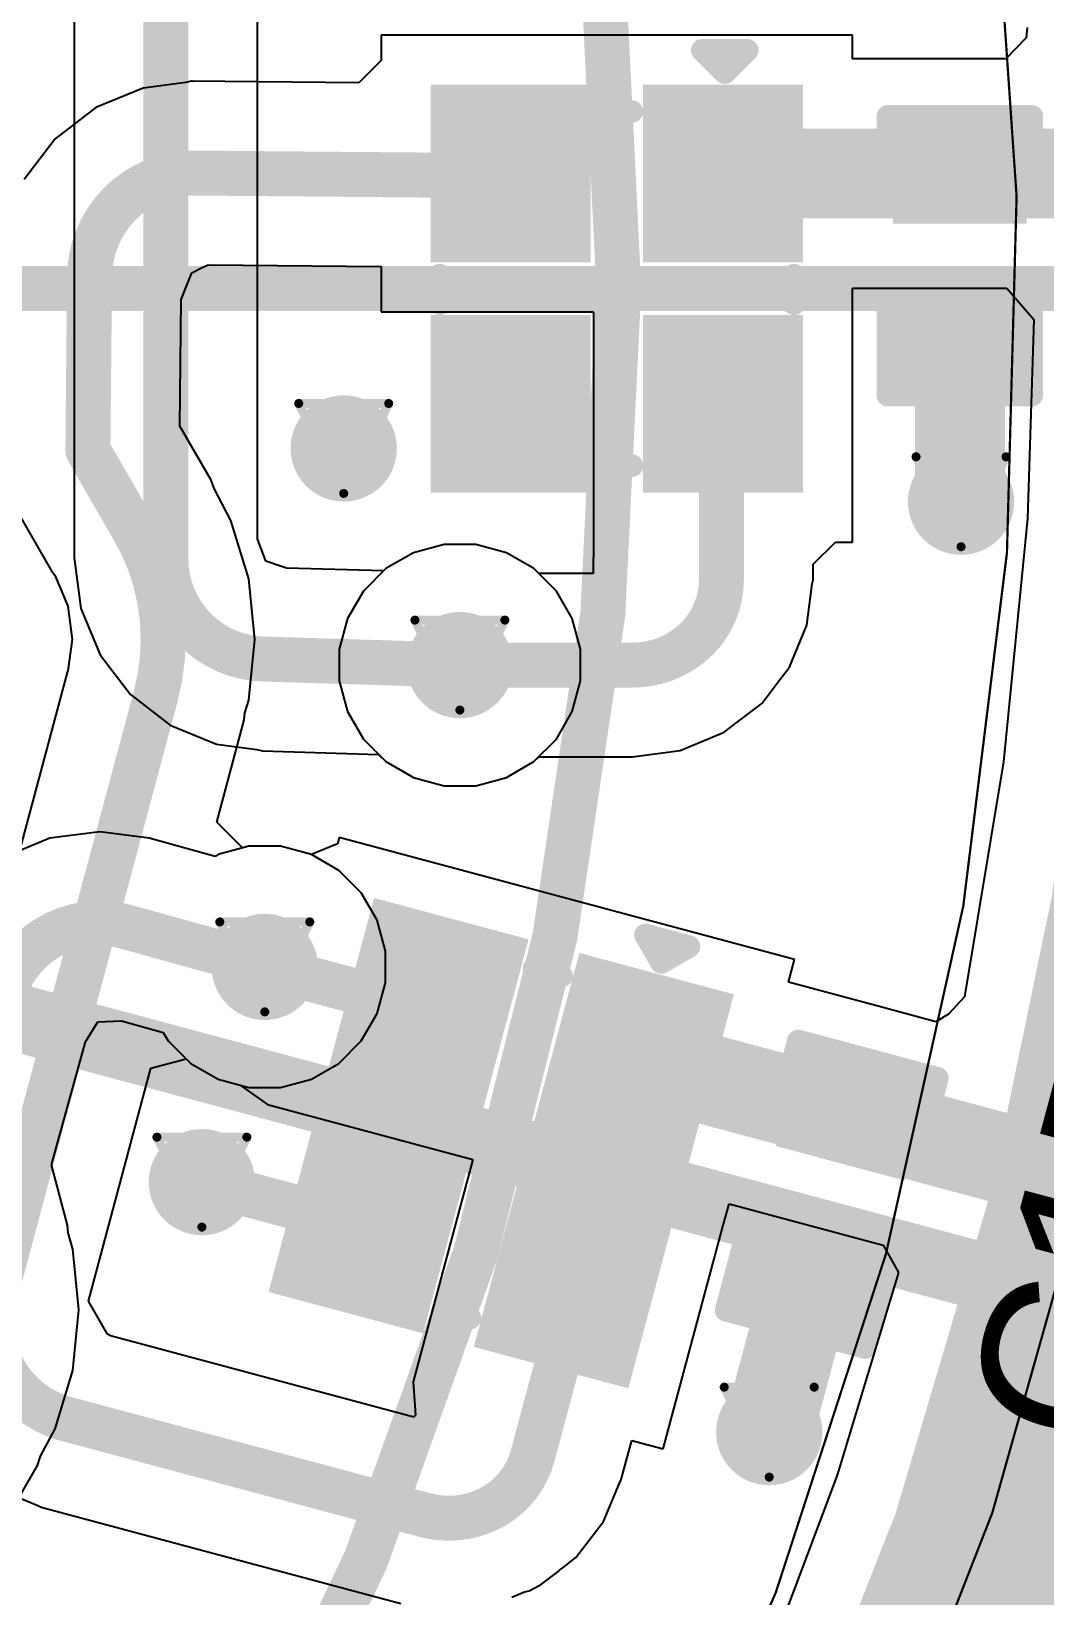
# Model space of a CAD drawing. Header units: inches. Extents: x -18 to 217, y -14 to 159.
# Drawn here: x 51.24 to 56.96, y 12.09 to 20.92 of the extents above; entities that cross this region are included whole.
import ezdxf

# ---------------------------------------------------------------- set-up
doc = ezdxf.new("R2010")
doc.units = ezdxf.units.IN
for name, color, linetype in [('Bottom Layer', 5, 'Continuous'), ('Dimension', 6, 'Continuous'), ('Drill Drawing', 1, 'Continuous'), ('Fabrication', 76, 'Continuous'), ('Top Layer', 1, 'Continuous'), ('Top Overlay', 2, 'Continuous'), ('Top Paste', 8, 'Continuous'), ('Top Solder', 216, 'Continuous'), ('Via Holes', 16, 'Continuous')]:
    doc.layers.add(name, color=color, linetype=linetype)
doc.styles.add('Arial', font='', dxfattribs={"height": 0.2})
doc.styles.get('Arial').set_extended_font_data('Arial')

# ---------------------------------------------------------------- blocks, each defined once
blk = doc.blocks.new('C___0402_38')
at = {"layer": 'Top Layer'}
for points in [[(-0.6985050799999999, -0.31749746), (-0.6985050799999999, 0.31750254), (-0.2413050799999999, 0.31750254), (-0.24130508, -0.31749746)], [(0.24129746, -0.31750254), (0.24129746, 0.31749746), (0.69849746, 0.31749746), (0.69849746, -0.31750254)]]:
    blk.add_hatch(color=1, dxfattribs=at).paths.add_polyline_path(points)
at = {"layer": 'Top Paste'}
for points in [[(-0.6985050799999999, -0.31749746), (-0.6985050799999999, 0.31750254), (-0.2413050799999999, 0.31750254), (-0.24130508, -0.31749746)], [(0.24129746, -0.31750254), (0.24129746, 0.31749746), (0.69849746, 0.31749746), (0.69849746, -0.31750254)]]:
    blk.add_hatch(color=8, dxfattribs=at).paths.add_polyline_path(points)
at = {"layer": 'Top Solder'}
for points in [[(-0.75850496, -0.37749734), (-0.75850496, 0.37750242), (-0.1813051999999999, 0.37750242), (-0.1813052, -0.37749734)], [(0.18129758, -0.37750242), (0.18129758, 0.37749734), (0.7584973399999999, 0.37749734), (0.7584973399999999, -0.37750242)]]:
    blk.add_hatch(color=216, dxfattribs=at).paths.add_polyline_path(points)
at = {"layer": 'Top Overlay', "const_width": 0.127}
for points in [[(-0.78740762, 0.40640508), (-0.27940762, 0.40640508)], [(-0.78740762, 0.40640508), (-0.7874050799999999, -0.40640254)], [(0.2794, 0.40640254), (0.78739746, 0.4064)], [(0.78739746, 0.4064), (0.78739492, -0.4064)], [(-0.7874050799999999, -0.40640254), (-0.27940254, -0.4064)], [(0.2794, -0.40640254), (0.78739492, -0.4064)]]:
    blk.add_lwpolyline(points, dxfattribs=at)
at = {"layer": 'Top Overlay', "const_width": 0.0635}
for points in [[(-0.81915762, 0.40640508, 1), (-0.7556576199999999, 0.40640508, 1)], [(-0.81915762, 0.40640508, 1), (-0.7556576199999999, 0.40640508, 1)], [(-0.31115762, 0.40640508, 1), (-0.24765762, 0.40640508, 1)], [(0.24765, 0.40640254, 1), (0.31115, 0.40640254, 1)], [(0.7556474599999999, 0.4064, 1), (0.8191474599999999, 0.4064, 1)], [(0.7556474599999999, 0.4064, 1), (0.8191474599999999, 0.4064, 1)], [(-0.8191550799999999, -0.40640254, 1), (-0.75565508, -0.40640254, 1)], [(-0.8191550799999999, -0.40640254, 1), (-0.75565508, -0.40640254, 1)], [(-0.31115254, -0.4064, 1), (-0.24765254, -0.4064, 1)], [(0.24765, -0.40640254, 1), (0.31115, -0.40640254, 1)], [(0.7556449199999999, -0.4064, 1), (0.81914492, -0.4064, 1)], [(0.7556449199999999, -0.4064, 1), (0.81914492, -0.4064, 1)]]:
    blk.add_lwpolyline(points, format="xyb", close=True, dxfattribs=at)
blk = doc.blocks.new('SK6812_EC20_39')
at = {"layer": 'Top Layer'}
for points in [[(-1.04999917, 0.95000191), (-0.24999823, 0.95000191), (-0.24999823, 0.25000077), (-1.04999917, 0.25000077)], [(0.24999823, 0.9499993699999999), (1.04999917, 0.9499993699999999), (1.04999917, 0.24999823), (0.24999823, 0.24999823)], [(-1.04999917, -0.24999823), (-0.24999823, -0.24999823), (-0.24999823, -0.9499993699999999), (-1.04999917, -0.9499993699999999)], [(0.25000077, -0.25000077), (1.05000171, -0.25000077), (1.05000171, -0.95000191), (0.25000077, -0.95000191)]]:
    blk.add_hatch(color=1, dxfattribs=at).paths.add_polyline_path(points)
at = {"layer": 'Top Paste'}
for points in [[(-1.04999917, 0.95000191), (-0.24999823, 0.95000191), (-0.24999823, 0.25000077), (-1.04999917, 0.25000077)], [(0.24999823, 0.9499993699999999), (1.04999917, 0.9499993699999999), (1.04999917, 0.24999823), (0.24999823, 0.24999823)], [(-1.04999917, -0.24999823), (-0.24999823, -0.24999823), (-0.24999823, -0.9499993699999999), (-1.04999917, -0.9499993699999999)], [(0.25000077, -0.25000077), (1.05000171, -0.25000077), (1.05000171, -0.95000191), (0.25000077, -0.95000191)]]:
    blk.add_hatch(color=8, dxfattribs=at).paths.add_polyline_path(points)
at = {"layer": 'Top Solder'}
for points in [[(-1.15159917, 1.05160191), (-0.14839823, 1.05160191), (-0.14839823, 0.14840077), (-1.15159917, 0.14840077)], [(0.14839823, 1.05159937), (1.15159917, 1.05159937), (1.15159917, 0.14839823), (0.14839823, 0.14839823)], [(-1.15159917, -0.14839823), (-0.14839823, -0.14839823), (-0.14839823, -1.05159937), (-1.15159917, -1.05159937)], [(0.14840077, -0.14840077), (1.15160171, -0.14840077), (1.15160171, -1.05160191), (0.14840077, -1.05160191)]]:
    blk.add_hatch(color=216, dxfattribs=at).paths.add_polyline_path(points)
at = {"layer": 'Top Overlay', "const_width": 0.127}
for points in [[(-0.08560054, 1.00000054), (0.0762, 1.00000054)], [(-0.999998, 0.0762), (-0.999998, -0.08560308)], [(0.99999546, 0.0762), (1.00000054, -0.08560054)], [(1.34619746, -0.48259746), (1.2192, -0.6096)], [(1.34619746, -0.48259746), (1.3462, -0.7365974599999999)], [(1.2192, -0.6096), (1.3462, -0.7365974599999999)], [(-0.08560054, -1.00000054), (0.0762, -0.99999546)]]:
    blk.add_lwpolyline(points, dxfattribs=at)
at = {"layer": 'Top Overlay', "const_width": 0.0635}
for points in [[(-0.11735054, 1.00000054, 1), (-0.05385054, 1.00000054, 1)], [(0.04445, 1.00000054, 1), (0.10795, 1.00000054, 1)], [(-1.031748, 0.0762, 1), (-0.968248, 0.0762, 1)], [(0.9682454599999999, 0.0762, 1), (1.03174546, 0.0762, 1)], [(-1.031748, -0.08560308, 1), (-0.968248, -0.08560308, 1)], [(0.9682505399999999, -0.08560054, 1), (1.03175054, -0.08560054, 1)], [(1.31444746, -0.48259746, 1), (1.37794746, -0.48259746, 1)], [(1.31444746, -0.48259746, 1), (1.37794746, -0.48259746, 1)], [(1.18745, -0.6096, 1), (1.25095, -0.6096, 1)], [(1.18745, -0.6096, 1), (1.25095, -0.6096, 1)], [(1.31445, -0.7365974599999999, 1), (1.37795, -0.7365974599999999, 1)], [(1.31445, -0.7365974599999999, 1), (1.37795, -0.7365974599999999, 1)], [(-0.11735054, -1.00000054, 1), (-0.05385054, -1.00000054, 1)], [(0.04445, -0.99999546, 1), (0.10795, -0.99999546, 1)]]:
    blk.add_lwpolyline(points, format="xyb", close=True, dxfattribs=at)
blk = doc.blocks.new('SK6812_EC20_40')
at = {"layer": 'Top Layer'}
for points in [[(-1.04999917, 0.95000191), (-0.24999823, 0.95000191), (-0.24999823, 0.25000077), (-1.04999917, 0.25000077)], [(0.25000077, 0.9499993699999999), (1.05000171, 0.9499993699999999), (1.05000171, 0.24999823), (0.25000077, 0.24999823)], [(-1.04999917, -0.24999823), (-0.24999823, -0.24999823), (-0.24999823, -0.9499993699999999), (-1.04999917, -0.9499993699999999)], [(0.25000077, -0.24999823), (1.05000171, -0.24999823), (1.05000171, -0.9499993699999999), (0.25000077, -0.9499993699999999)]]:
    blk.add_hatch(color=1, dxfattribs=at).paths.add_polyline_path(points)
at = {"layer": 'Top Paste'}
for points in [[(-1.04999917, 0.95000191), (-0.24999823, 0.95000191), (-0.24999823, 0.25000077), (-1.04999917, 0.25000077)], [(0.25000077, 0.9499993699999999), (1.05000171, 0.9499993699999999), (1.05000171, 0.24999823), (0.25000077, 0.24999823)], [(-1.04999917, -0.24999823), (-0.24999823, -0.24999823), (-0.24999823, -0.9499993699999999), (-1.04999917, -0.9499993699999999)], [(0.25000077, -0.24999823), (1.05000171, -0.24999823), (1.05000171, -0.9499993699999999), (0.25000077, -0.9499993699999999)]]:
    blk.add_hatch(color=8, dxfattribs=at).paths.add_polyline_path(points)
at = {"layer": 'Top Solder'}
for points in [[(-1.15159917, 1.05160191), (-0.14839823, 1.05160191), (-0.14839823, 0.14840077), (-1.15159917, 0.14840077)], [(0.14840077, 1.05159937), (1.15160171, 1.05159937), (1.15160171, 0.14839823), (0.14840077, 0.14839823)], [(-1.15159917, -0.14839823), (-0.14839823, -0.14839823), (-0.14839823, -1.05159937), (-1.15159917, -1.05159937)], [(0.14840077, -0.14839823), (1.15160171, -0.14839823), (1.15160171, -1.05159937), (0.14840077, -1.05159937)]]:
    blk.add_hatch(color=216, dxfattribs=at).paths.add_polyline_path(points)
at = {"layer": 'Top Overlay', "const_width": 0.127}
for points in [[(-0.085598, 1.00000054), (0.0762, 1.00000054)], [(-0.999998, 0.0762), (-0.999998, -0.08560054)], [(0.999998, 0.0762), (0.999998, -0.08560054)], [(1.3462, -0.4826), (1.2192, -0.6096)], [(1.3462, -0.4826), (1.3462, -0.7365974599999999)], [(1.2192, -0.6096), (1.3462, -0.7365974599999999)], [(-0.08560054, -0.999998), (0.0762, -0.999998)]]:
    blk.add_lwpolyline(points, dxfattribs=at)
at = {"layer": 'Top Overlay', "const_width": 0.0635}
for points in [[(-0.117348, 1.00000054, 1), (-0.053848, 1.00000054, 1)], [(0.04445, 1.00000054, 1), (0.10795, 1.00000054, 1)], [(-1.031748, 0.0762, 1), (-0.968248, 0.0762, 1)], [(0.968248, 0.0762, 1), (1.031748, 0.0762, 1)], [(-1.031748, -0.08560054, 1), (-0.968248, -0.08560054, 1)], [(0.968248, -0.08560054, 1), (1.031748, -0.08560054, 1)], [(1.31445, -0.4826, 1), (1.37795, -0.4826, 1)], [(1.31445, -0.4826, 1), (1.37795, -0.4826, 1)], [(1.18745, -0.6096, 1), (1.25095, -0.6096, 1)], [(1.18745, -0.6096, 1), (1.25095, -0.6096, 1)], [(1.31445, -0.7365974599999999, 1), (1.37795, -0.7365974599999999, 1)], [(1.31445, -0.7365974599999999, 1), (1.37795, -0.7365974599999999, 1)], [(-0.11735054, -0.999998, 1), (-0.05385054, -0.999998, 1)], [(0.04445, -0.999998, 1), (0.10795, -0.999998, 1)]]:
    blk.add_lwpolyline(points, format="xyb", close=True, dxfattribs=at)
blk = doc.blocks.new('C___0402_78')
at = {"layer": 'Top Layer'}
for points in [[(-0.6985025399999999, -0.3175), (-0.6985025399999999, 0.3175), (-0.24130254, 0.3175), (-0.24130254, -0.3175)], [(0.2412999999999999, -0.31750254), (0.2413, 0.31749746), (0.6985, 0.31749746), (0.6985, -0.31750254)]]:
    blk.add_hatch(color=1, dxfattribs=at).paths.add_polyline_path(points)
at = {"layer": 'Top Paste'}
for points in [[(-0.6985025399999999, -0.3175), (-0.6985025399999999, 0.3175), (-0.24130254, 0.3175), (-0.24130254, -0.3175)], [(0.2412999999999999, -0.31750254), (0.2413, 0.31749746), (0.6985, 0.31749746), (0.6985, -0.31750254)]]:
    blk.add_hatch(color=8, dxfattribs=at).paths.add_polyline_path(points)
at = {"layer": 'Top Solder'}
for points in [[(-0.75850242, -0.37749988), (-0.75850242, 0.37749988), (-0.1813026599999999, 0.37749988), (-0.18130266, -0.37749988)], [(0.18130012, -0.37750242), (0.18130012, 0.37749734), (0.7584998799999999, 0.37749734), (0.7584998799999999, -0.37750242)]]:
    blk.add_hatch(color=216, dxfattribs=at).paths.add_polyline_path(points)
at = {"layer": 'Top Overlay', "const_width": 0.127}
for points in [[(-0.78739746, 0.40639492), (-0.7874, -0.40641016)], [(-0.2794, 0.4064), (-0.78739746, 0.40639492)], [(0.2794, 0.40639746), (0.7874, 0.40639492)], [(0.7874, 0.40639492), (0.7874, -0.4064)], [(-0.7874, -0.40641016), (-0.27939492, -0.40641016)], [(0.7874, -0.4064), (0.2794, -0.40640508)]]:
    blk.add_lwpolyline(points, dxfattribs=at)
at = {"layer": 'Top Overlay', "const_width": 0.0635}
for points in [[(-0.8191474599999999, 0.40639492, 1), (-0.7556474599999999, 0.40639492, 1)], [(-0.8191474599999999, 0.40639492, 1), (-0.7556474599999999, 0.40639492, 1)], [(-0.31115, 0.4064, 1), (-0.24765, 0.4064, 1)], [(0.24765, 0.40639746, 1), (0.31115, 0.40639746, 1)], [(0.7556499999999999, 0.40639492, 1), (0.8191499999999999, 0.40639492, 1)], [(0.7556499999999999, 0.40639492, 1), (0.8191499999999999, 0.40639492, 1)], [(-0.8191499999999999, -0.40641016, 1), (-0.7556499999999999, -0.40641016, 1)], [(-0.8191499999999999, -0.40641016, 1), (-0.7556499999999999, -0.40641016, 1)], [(-0.31114492, -0.40641016, 1), (-0.24764492, -0.40641016, 1)], [(0.24765, -0.40640508, 1), (0.31115, -0.40640508, 1)], [(0.7556499999999999, -0.4064, 1), (0.8191499999999999, -0.4064, 1)], [(0.7556499999999999, -0.4064, 1), (0.8191499999999999, -0.4064, 1)]]:
    blk.add_lwpolyline(points, format="xyb", close=True, dxfattribs=at)

msp = doc.modelspace()

# ---------------------------------------------------------------- hatches: boundary and pattern name
at = {"layer": 'Bottom Layer'}
h = msp.add_hatch(color=5, dxfattribs=at)
edge = h.paths.add_edge_path()
edge.add_arc((53.0072981, 18.56447392), 0.2999994, 0, 360)
h = msp.add_hatch(color=5, dxfattribs=at)
edge = h.paths.add_edge_path()
edge.add_arc((56.49265562, 18.26352456), 0.2999994, 0, 360)
h = msp.add_hatch(color=5, dxfattribs=at)
edge = h.paths.add_edge_path()
edge.add_arc((53.66328103999999, 17.34128104), 0.2999994, 0, 360)
h = msp.add_hatch(color=5, dxfattribs=at)
edge = h.paths.add_edge_path()
edge.add_arc((52.56172368, 15.63702994), 0.2999994, 0, 360)
h = msp.add_hatch(color=5, dxfattribs=at)
edge = h.paths.add_edge_path()
edge.add_arc((52.20655294, 14.42161962), 0.2999994, 0, 360)
h = msp.add_hatch(color=5, dxfattribs=at)
edge = h.paths.add_edge_path()
edge.add_arc((55.40955898, 13.00992318), 0.2999994, 0, 360)
at = {"layer": 'Top Layer'}
h = msp.add_hatch(color=1, dxfattribs=at)
edge = h.paths.add_edge_path()
edge.add_arc((53.0072981, 18.56447392), 0.2999994, 0, 360)
h = msp.add_hatch(color=1, dxfattribs=at)
edge = h.paths.add_edge_path()
edge.add_arc((56.49265562, 18.26352456), 0.2999994, 0, 360)
h = msp.add_hatch(color=1, dxfattribs=at)
edge = h.paths.add_edge_path()
edge.add_arc((53.66328103999999, 17.34128104), 0.2999994, 0, 360)
h = msp.add_hatch(color=1, dxfattribs=at)
edge = h.paths.add_edge_path()
edge.add_arc((52.56172368, 15.63702994), 0.2999994, 0, 360)
h = msp.add_hatch(color=1, dxfattribs=at)
edge = h.paths.add_edge_path()
edge.add_arc((52.20655294, 14.42161962), 0.2999994, 0, 360)
h = msp.add_hatch(color=1, dxfattribs=at)
edge = h.paths.add_edge_path()
edge.add_arc((55.40955898, 13.00992318), 0.2999994, 0, 360)
at = {"layer": 'Via Holes'}
h = msp.add_hatch(color=7, dxfattribs=at)
edge = h.paths.add_edge_path()
edge.add_arc((53.0072981, 18.56447392), 0.1499997, 0, 360)
h = msp.add_hatch(color=7, dxfattribs=at)
edge = h.paths.add_edge_path()
edge.add_arc((56.49265562, 18.26352456), 0.1499997, 0, 360)
h = msp.add_hatch(color=7, dxfattribs=at)
edge = h.paths.add_edge_path()
edge.add_arc((53.66328103999999, 17.34128104), 0.1499997, 0, 360)
h = msp.add_hatch(color=7, dxfattribs=at)
edge = h.paths.add_edge_path()
edge.add_arc((52.56172368, 15.63702994), 0.1499997, 0, 360)
h = msp.add_hatch(color=7, dxfattribs=at)
edge = h.paths.add_edge_path()
edge.add_arc((52.20655294, 14.42161962), 0.1499997, 0, 360)
h = msp.add_hatch(color=7, dxfattribs=at)
edge = h.paths.add_edge_path()
edge.add_arc((55.40955898, 13.00992318), 0.1499997, 0, 360)

# ---------------------------------------------------------------- linework, layer by layer
at = {"layer": 'Bottom Layer'}
for p, q in [((52.52143928, 18.11909508), (52.52144436, 21.44758474)), ((51.48554092, 21.2698457), (51.48553583999999, 17.94216884)), ((52.52143928, 18.0536723), (52.52143928, 18.11909508)), ((52.56708562, 17.9273581), (52.52143928, 18.0536723)), ((53.57362666, 18.02228044), (53.40042406, 17.9758721)), ((53.75293542, 18.02228044), (53.57362666, 18.02228044)), ((53.92613802, 17.9758721), (53.75293542, 18.02228044)), ((51.48553583999999, 17.94216884), (51.48725542, 17.9335176)), ((51.48725542, 17.9335176), (51.52315578, 17.66082828)), ((53.40042406, 17.9758721), (53.24513607999999, 17.88621772)), ((54.08142599999999, 17.88621772), (53.92613802, 17.9758721)), ((52.65057796, 17.90024614), (52.56708562, 17.9273581)), ((52.68475366, 17.88935462), (52.65057796, 17.90024614)), ((53.23157502, 17.87265666), (52.68475366, 17.88935462)), ((53.24513607999999, 17.88621772), (53.23157502, 17.87265666)), ((54.20821771999999, 17.759426), (54.08142599999999, 17.88621772)), ((54.2978721, 17.60413802), (54.20821771999999, 17.759426)), ((51.52315578, 17.66082828), (51.63144613999999, 17.39939624)), ((54.34428043999999, 17.43093542), (54.2978721, 17.60413802)), ((54.34428043999999, 17.25162666), (54.34428043999999, 17.43093542)), ((51.63144613999999, 17.39939624), (51.80370894, 17.17490088)), ((54.2978721, 17.07842406), (54.34428043999999, 17.25162666)), ((51.80370894, 17.17490088), (52.02820429999999, 17.00263808)), ((54.20821771999999, 16.92313608), (54.2978721, 17.07842406)), ((52.02820429999999, 17.00263808), (52.28963633999999, 16.89434772)), ((52.28963633999999, 16.89434772), (52.51589191999999, 16.86456368)), ((54.08142599999999, 16.79634436), (54.20821771999999, 16.92313608)), ((52.51589191999999, 16.86456368), (52.5480407, 16.8571418)), ((52.5480407, 16.8571418), (53.20437924, 16.8371012)), ((53.20437924, 16.8371012), (53.24513607999999, 16.79634436)), ((53.24513607999999, 16.79634436), (53.40042406, 16.70668998)), ((53.92613802, 16.70668998), (54.08142599999999, 16.79634436)), ((53.40042406, 16.70668998), (53.57362666, 16.66028164)), ((53.75293542, 16.66028164), (53.92613802, 16.70668998)), ((53.57362666, 16.66028164), (53.75293542, 16.66028164)), ((51.34877462, 16.36350042), (51.08708604, 16.25510592)), ((51.62960464, 16.40047266), (51.34877462, 16.36350042)), ((51.89628178, 16.36536224), (51.62960464, 16.40047266)), ((51.90878111999999, 16.3644326), (51.89628178, 16.36536224)), ((52.28089619999999, 16.2612451), (51.90878111999999, 16.3644326)), ((52.29886669999999, 16.271621), (52.28089619999999, 16.2612451)), ((52.47206929999999, 16.31802934), (52.29886669999999, 16.271621)), ((52.65137806, 16.31802934), (52.47206929999999, 16.31802934)), ((52.82458066, 16.271621), (52.65137806, 16.31802934)), ((52.97986864, 16.18196662), (52.82458066, 16.271621)), ((53.10666036, 16.0551749), (52.97986864, 16.18196662)), ((53.19631474, 15.89988692), (53.10666036, 16.0551749)), ((53.24272308, 15.72668432), (53.19631474, 15.89988692)), ((53.24272308, 15.54737556), (53.24272308, 15.72668432)), ((53.19631474, 15.37417296), (53.24272308, 15.54737556)), ((53.10666036, 15.21888498), (53.19631474, 15.37417296)), ((51.54972926, 15.21393706), (51.61955131999999, 15.32632698)), ((51.61955131999999, 15.32632698), (51.75228409999999, 15.33283446)), ((51.75228409999999, 15.33283446), (51.98887747999999, 15.2672288)), ((51.35669434, 14.51936644), (51.54972926, 15.21393706)), ((51.98887747999999, 15.2672288), (52.016787, 15.21888498)), ((52.016787, 15.21888498), (52.14357872, 15.09209326)), ((52.97986864, 15.09209326), (53.10666036, 15.21888498)), ((52.14357872, 15.09209326), (52.29886669999999, 15.00243888)), ((52.82458066, 15.00243888), (52.97986864, 15.09209326)), ((52.29886669999999, 15.00243888), (52.47206929999999, 14.95603054)), ((52.47206929999999, 14.95603054), (52.65137806, 14.95603054)), ((52.65137806, 14.95603054), (52.82458066, 15.00243888)), ((51.44819275999999, 14.17786344), (51.35669434, 14.51936644)), ((51.4509385, 14.13597376), (51.44819275999999, 14.17786344)), ((51.47886072, 14.04392162), (51.4509385, 14.13597376)), ((51.51261224, 13.70123752), (51.47886072, 14.04392162)), ((51.47886072, 13.35855342), (51.51261224, 13.70123752)), ((51.37890409999999, 13.02903668), (51.47886072, 13.35855342)), ((51.29633377999999, 12.87455896), (51.37890409999999, 13.02903668)), ((49.58591556, 9.890450119999999), (51.27856647999999, 12.82221718)), ((51.27856647999999, 12.82221718), (51.29633377999999, 12.87455896))]:
    msp.add_line(p, q, dxfattribs=at)
at = {"layer": 'Bottom Layer', "const_width": 0.254}
for points in [[(52.00348756, 17.94216884), (52.00349264, 21.44758474)], [(52.56384966, 17.37485222), (53.66328103999999, 17.34128104)], [(51.77037651999999, 15.86531498), (52.56399952, 15.6452443)]]:
    msp.add_lwpolyline(points, dxfattribs=at)
at = {"layer": 'Bottom Layer', "const_width": 0.127}
for points in [[(51.93998756, 17.94216884, 1), (52.06698755999999, 17.94216884, 1)], [(51.93999518, 17.94217646, 1), (52.06699517999999, 17.94217646, 1)], [(52.50034966, 17.37485222, 1), (52.62734965999999, 17.37485222, 1)], [(52.50034966, 17.37472268, 1), (52.62734965999999, 17.37472268, 1)], [(53.59978104, 17.34128104, 1), (53.72678103999999, 17.34128104, 1)], [(51.70687651999999, 15.86531498, 1), (51.83387652, 15.86531498, 1)], [(51.70690954, 15.86545214, 1), (51.83390953999999, 15.86545214, 1)], [(52.50049952, 15.6452443, 1), (52.62749951999999, 15.6452443, 1)]]:
    msp.add_lwpolyline(points, format="xyb", close=True, dxfattribs=at)
at = {"layer": 'Bottom Layer', "const_width": 0.254}
for points in [[(52.56384966, 17.37472268, -0.411353542062439), (52.00349517999999, 17.94217646)], [(51.08138881999999, 15.46309836, -0.4105589686091917), (51.77040954, 15.86545214)]]:
    msp.add_lwpolyline(points, format="xyb", dxfattribs=at)
at = {"layer": 'Dimension'}
for points, const_width in [([(58.31000022, 19.46699942, 1), (13.30999878, 19.46699942, 1)], 0.254), ([(54.56033537999999, 19.46692576, 1), (17.06033418, 19.46692576, 1)], 0.254), ([(54.49683537999999, 19.46692576, 1), (54.62383538, 19.46692576, 1)], 0.127)]:
    msp.add_lwpolyline(points, format="xyb", close=True, dxfattribs=dict(at, const_width=const_width))
for points, const_width in [([(12.30261954, 25.76202366), (61.16771866, 12.66866656)], 0.3809999999999999), ([(11.71100528, 19.46692068), (61.71100434, 19.46692576)], 0.254)]:
    msp.add_lwpolyline(points, dxfattribs=dict(at, const_width=const_width))
at = {"layer": 'Drill Drawing', "const_width": 0.0508}
for points in [[(52.75329809999999, 18.81847392), (53.2612981, 18.81847392)], [(52.75329809999999, 18.81847392), (53.0072981, 18.31047392)], [(53.0072981, 18.31047392), (53.2612981, 18.81847392)], [(56.23865561999999, 18.51752456), (56.74665561999999, 18.51752456)], [(56.23865561999999, 18.51752456), (56.49265562, 18.00952456)], [(56.49265562, 18.00952456), (56.74665561999999, 18.51752456)], [(53.40928104, 17.59528104), (53.91728104, 17.59528104)], [(53.40928104, 17.59528104), (53.66328103999999, 17.08728104)], [(53.66328103999999, 17.08728104), (53.91728104, 17.59528104)], [(52.30772368, 15.89102994), (52.81572367999999, 15.89102994)], [(52.30772368, 15.89102994), (52.56172368, 15.38302994)], [(52.56172368, 15.38302994), (52.81572367999999, 15.89102994)], [(51.95255294, 14.67561962), (52.46055293999999, 14.67561962)], [(51.95255294, 14.67561962), (52.20655294, 14.16761962)], [(52.20655294, 14.16761962), (52.46055293999999, 14.67561962)], [(55.15555898, 13.26392318), (55.66355897999999, 13.26392318)], [(55.15555898, 13.26392318), (55.40955898, 12.75592318)], [(55.40955898, 12.75592318), (55.66355897999999, 13.26392318)]]:
    msp.add_lwpolyline(points, dxfattribs=at)
at = {"layer": 'Drill Drawing', "const_width": 0.0254}
for points in [[(52.74059809999999, 18.81847392, 1), (52.7659981, 18.81847392, 1)], [(52.74059809999999, 18.81847392, 1), (52.7659981, 18.81847392, 1)], [(53.2485981, 18.81847392, 1), (53.2739981, 18.81847392, 1)], [(53.2485981, 18.81847392, 1), (53.2739981, 18.81847392, 1)], [(56.22595562, 18.51752456, 1), (56.25135562, 18.51752456, 1)], [(56.22595562, 18.51752456, 1), (56.25135562, 18.51752456, 1)], [(56.73395562, 18.51752456, 1), (56.75935561999999, 18.51752456, 1)], [(56.73395562, 18.51752456, 1), (56.75935561999999, 18.51752456, 1)], [(52.9945981, 18.31047392, 1), (53.0199981, 18.31047392, 1)], [(52.9945981, 18.31047392, 1), (53.0199981, 18.31047392, 1)], [(56.47995561999999, 18.00952456, 1), (56.50535562, 18.00952456, 1)], [(56.47995561999999, 18.00952456, 1), (56.50535562, 18.00952456, 1)], [(53.39658103999999, 17.59528104, 1), (53.42198103999999, 17.59528104, 1)], [(53.39658103999999, 17.59528104, 1), (53.42198103999999, 17.59528104, 1)], [(53.90458104, 17.59528104, 1), (53.92998103999999, 17.59528104, 1)], [(53.90458104, 17.59528104, 1), (53.92998103999999, 17.59528104, 1)], [(53.65058104, 17.08728104, 1), (53.67598104, 17.08728104, 1)], [(53.65058104, 17.08728104, 1), (53.67598104, 17.08728104, 1)], [(52.29502368, 15.89102994, 1), (52.32042368, 15.89102994, 1)], [(52.29502368, 15.89102994, 1), (52.32042368, 15.89102994, 1)], [(52.80302368, 15.89102994, 1), (52.82842368, 15.89102994, 1)], [(52.80302368, 15.89102994, 1), (52.82842368, 15.89102994, 1)], [(52.54902368, 15.38302994, 1), (52.57442367999999, 15.38302994, 1)], [(52.54902368, 15.38302994, 1), (52.57442367999999, 15.38302994, 1)], [(51.93985294, 14.67561962, 1), (51.96525294, 14.67561962, 1)], [(51.93985294, 14.67561962, 1), (51.96525294, 14.67561962, 1)], [(52.44785294, 14.67561962, 1), (52.47325294, 14.67561962, 1)], [(52.44785294, 14.67561962, 1), (52.47325294, 14.67561962, 1)], [(52.19385294, 14.16761962, 1), (52.21925294, 14.16761962, 1)], [(52.19385294, 14.16761962, 1), (52.21925294, 14.16761962, 1)], [(55.14285898, 13.26392318, 1), (55.16825898, 13.26392318, 1)], [(55.14285898, 13.26392318, 1), (55.16825898, 13.26392318, 1)], [(55.65085898, 13.26392318, 1), (55.67625897999999, 13.26392318, 1)], [(55.65085898, 13.26392318, 1), (55.67625897999999, 13.26392318, 1)], [(55.39685897999999, 12.75592318, 1), (55.42225898, 12.75592318, 1)], [(55.39685897999999, 12.75592318, 1), (55.42225898, 12.75592318, 1)]]:
    msp.add_lwpolyline(points, format="xyb", close=True, dxfattribs=at)
at = {"layer": 'Fabrication', "const_width": 0.0127}
for points in [[(53.19354867999999, 31.33267292, -1.167099627659095), (15.6750893, 13.58702642)], [(53.19354867999999, 31.33267292, -1.167099627659095), (15.6750893, 13.58702642)], [(53.19354867999999, 31.33267292, -1.167099627659095), (15.6750893, 13.58702642)], [(53.19354867999999, 31.33267292, -1.167099627659095), (15.6750893, 13.58702642)], [(54.51114574, 31.13829434, -1.205705075990638), (14.17744688, 15.54997652)], [(54.51114574, 31.13829434, -1.205705075990638), (14.17744688, 15.54997652)]]:
    msp.add_lwpolyline(points, format="xyb", dxfattribs=at)
at = {"layer": 'Top Layer'}
for p, q in [((56.86601783999999, 20.94216792), (56.85947479999999, 20.88283098)), ((55.88033782, 20.89792366), (53.21834162, 20.89792366)), ((53.21834162, 20.89792366), (53.21834162, 20.7546575)), ((55.88033782, 20.76436538), (55.88033782, 20.89792366)), ((56.85947479999999, 20.88283098), (56.74482428, 20.76436538)), ((56.74482428, 20.76436538), (55.88033782, 20.76436538)), ((53.21834162, 20.7546575), (53.09207059999999, 20.62948122)), ((51.87507278, 20.5994762), (51.6081391, 20.48890746)), ((52.11591304, 20.63118302), (51.87507278, 20.5994762)), ((52.14592314, 20.63755334), (52.11591304, 20.63118302)), ((52.14750556, 20.63757366), (52.14592314, 20.63755334)), ((52.15168894, 20.63742888), (52.14750556, 20.63757366)), ((52.15255762, 20.6376016), (52.15168894, 20.63742888)), ((52.15804402, 20.6372079), (52.15255762, 20.6376016)), ((52.16049258, 20.6376016), (52.15804402, 20.6372079)), ((52.33568653999999, 20.63607252), (52.16049258, 20.6376016)), ((53.09207059999999, 20.62948122), (52.33568653999999, 20.63607252)), ((51.6081391, 20.48890746), (51.37891679999999, 20.31302008)), ((51.37891679999999, 20.31302008), (51.20302942, 20.08379778)), ((52.08903476, 19.40645852), (52.14937246, 19.55610516)), ((52.14937246, 19.55610516), (52.20869923999999, 19.58588412)), ((52.20869923999999, 19.58588412), (52.2411706, 19.60095394)), ((52.2411706, 19.60095394), (53.21834162, 19.59243986)), ((53.21834162, 19.59243986), (53.21834162, 19.33592526)), ((55.88033782, 18.03592532), (55.88033782, 19.46948354)), ((55.88033782, 19.46948354), (56.75124539999999, 19.46948354)), ((56.75124539999999, 19.46948354), (56.90400861999999, 19.2925319)), ((52.08239774, 18.69084908), (52.08903476, 19.40645852)), ((53.21834162, 19.33592526), (54.41833921999999, 19.33592526)), ((54.41833921999999, 19.33592526), (54.41833921999999, 18.0370226)), ((56.90400861999999, 19.2925319), (56.86724465999999, 18.16948106)), ((52.25916649999999, 18.38467748), (52.08239774, 18.69084908)), ((52.27509738, 18.33775098), (52.25916649999999, 18.38467748)), ((51.11459932, 18.29532028), (51.36204866, 17.86672576)), ((52.3709011, 18.15851588), (52.27509738, 18.33775098)), ((52.47085771999999, 17.82899914), (52.3709011, 18.15851588)), ((56.86724465999999, 18.16948106), (56.73189568, 16.7952801)), ((53.57362666, 18.02228044), (53.40042406, 17.9758721)), ((53.75293542, 18.02228044), (53.57362666, 18.02228044)), ((53.92613802, 17.9758721), (53.75293542, 18.02228044)), ((54.41833921999999, 18.0370226), (54.41569253999999, 17.85922006)), ((55.65754426, 17.9102004), (55.78326918, 18.03592532)), ((55.78326918, 18.03592532), (55.88033782, 18.03592532)), ((53.40042406, 17.9758721), (53.24513607999999, 17.88621772)), ((54.08142599999999, 17.88621772), (53.92613802, 17.9758721)), ((51.36204866, 17.86672576), (51.36909716, 17.8586892)), ((51.36909716, 17.8586892), (51.37644792, 17.84911086)), ((51.37644792, 17.84911086), (51.44893444, 17.67411248)), ((53.24513607999999, 17.88621772), (53.11834435999999, 17.759426)), ((54.10841858000001, 17.85922514), (54.08142599999999, 17.88621772)), ((54.41569253999999, 17.85922006), (54.10841858000001, 17.85922514)), ((55.65754426, 17.82195572), (55.65754426, 17.9102004)), ((52.50460923999999, 17.48631504), (52.47085771999999, 17.82899914)), ((53.11834435999999, 17.759426), (53.02868998, 17.60413802)), ((55.62246432, 17.56706418), (55.6530383, 17.79929638)), ((55.6530383, 17.79929638), (55.65754426, 17.82195572)), ((51.44893444, 17.67411248), (51.4736588, 17.48631504)), ((53.02868998, 17.60413802), (52.98228164, 17.43093542)), ((55.52411805999999, 17.32963768), (55.62246432, 17.56706418)), ((51.4736588, 17.48631504), (51.45031112, 17.30897732)), ((52.47085771999999, 17.14363094), (52.50460923999999, 17.48631504)), ((52.98228164, 17.43093542), (52.98228164, 17.25162666)), ((55.47199217999999, 17.26170538), (55.52411805999999, 17.32963768)), ((51.44559433999999, 17.29941168), (50.53831649999999, 13.91343166)), ((51.45031112, 17.30897732), (51.44559433999999, 17.29941168)), ((52.98228164, 17.25162666), (53.02868998, 17.07842406)), ((55.36989688000001, 17.12606176), (55.47199217999999, 17.26170538)), ((52.44879782, 17.0709082), (52.47085771999999, 17.14363094)), ((52.44620193999999, 17.03129944), (52.44879782, 17.0709082)), ((53.02868998, 17.07842406), (53.11834435999999, 16.92313608)), ((55.22945773999999, 17.01923952), (55.33520555999999, 17.09967116)), ((55.33520555999999, 17.09967116), (55.36548489999999, 17.1226988)), ((55.36548489999999, 17.1226988), (55.3693965, 17.12530992)), ((55.3693965, 17.12530992), (55.36990195999999, 17.12605414)), ((55.36990195999999, 17.12605414), (55.36989688000001, 17.12606176)), ((52.29143466, 16.45370344), (52.44620193999999, 17.03129944)), ((54.90720032, 16.85949638), (55.15509416, 16.96217842)), ((55.15509416, 16.96217842), (55.22945773999999, 17.01923952)), ((53.11834435999999, 16.92313608), (53.24513607999999, 16.79634436)), ((53.24513607999999, 16.79634436), (53.40042406, 16.70668998)), ((53.92613802, 16.70668998), (54.08142599999999, 16.79634436)), ((54.08142599999999, 16.79634436), (54.10840334, 16.8233217)), ((54.10840334, 16.8233217), (54.63848864, 16.82331408)), ((54.63848864, 16.82331408), (54.65048505999999, 16.82569914)), ((54.65048505999999, 16.82569914), (54.90720032, 16.85949638)), ((56.73189568, 16.7952801), (56.51276734, 15.46802088)), ((53.40042406, 16.70668998), (53.57362666, 16.66028164)), ((53.75293542, 16.66028164), (53.92613802, 16.70668998)), ((53.57362666, 16.66028164), (53.75293542, 16.66028164)), ((52.43660835999999, 16.3085272), (52.29143466, 16.45370344)), ((52.98112086, 16.36851184), (52.97146124, 16.33246162)), ((54.14022954, 16.05792826), (52.98112086, 16.36851184)), ((52.47206929999999, 16.31802934), (52.43660835999999, 16.3085272)), ((52.65137806, 16.31802934), (52.47206929999999, 16.31802934)), ((52.82457812, 16.271621), (52.65137806, 16.31802934)), ((52.97146124, 16.33246162), (52.82457812, 16.271621)), ((54.14023208, 16.05793334), (54.14022954, 16.05792826)), ((55.55241366, 15.67953938), (54.14023208, 16.05793334)), ((55.51784679999999, 15.55053532), (55.55241366, 15.67953938)), ((56.04553434, 15.4091386), (55.51784679999999, 15.55053532)), ((56.51276734, 15.46802088), (56.42253892, 15.370048)), ((56.04554449999999, 15.4091386), (56.04553434, 15.4091386)), ((56.35114459999999, 15.32725408), (56.04554449999999, 15.4091386)), ((56.42253892, 15.370048), (56.35114459999999, 15.32725408)), ((51.91930688, 15.06491526), (52.11761738, 15.1180546)), ((52.11761738, 15.1180546), (52.14357872, 15.09209326)), ((51.56699872, 13.75009696), (51.91930688, 15.06491526)), ((52.14357872, 15.09209326), (52.29886669999999, 15.00243888)), ((52.29886669999999, 15.00243888), (52.4221583, 14.96940364)), ((52.4221583, 14.96940364), (52.57684683999999, 14.85973406)), ((52.57684683999999, 14.85973406), (52.57684937999999, 14.8597366)), ((52.57684937999999, 14.8597366), (53.73595551999999, 14.54915302)), ((53.73595551999999, 14.54915302), (53.39949187999999, 13.2934583)), ((55.14813964, 14.17076414), (55.18270649999999, 14.29977328)), ((55.18270649999999, 14.29977328), (56.05333467999999, 14.06648952)), ((54.81167346, 12.9150618), (55.1481371, 14.17076414)), ((55.1481371, 14.17076414), (55.14813964, 14.17076414)), ((56.05333467999999, 14.06648952), (56.13970484, 13.91107454)), ((56.13970484, 13.91107454), (55.79256558, 12.76670548)), ((51.67457534, 13.56311232), (51.56699872, 13.75009696)), ((51.69009981999999, 13.55370924), (51.67457534, 13.56311232)), ((53.4035635, 13.09459662), (51.69009981999999, 13.55370924)), ((53.39949187999999, 13.2934583), (53.39948934, 13.2934583)), ((53.39948934, 13.2934583), (53.41228078, 13.1059555)), ((53.41228078, 13.1059555), (53.4035635, 13.09459662)), ((54.57432062, 12.74230116), (54.63341118, 12.9628265)), ((54.63341118, 12.9628265), (54.81167346, 12.9150618)), ((54.47447322, 12.50517692), (54.56416062, 12.72169922)), ((54.56416062, 12.72169922), (54.57432062, 12.74230116)), ((55.79256558, 12.76670548), (55.30616066, 11.4743611)), ((51.04381713999999, 12.69319788), (51.28072548, 12.59506752)), ((51.28072548, 12.59506752), (51.2989957, 12.58605814)), ((51.2989957, 12.58605814), (53.33012447999999, 12.04182758)), ((54.31802699999999, 12.30129366), (54.47447322, 12.50517692)), ((54.25290648, 12.25132424), (54.31802699999999, 12.30129366)), ((54.11567028, 12.14601838), (54.22296241999999, 12.22628238)), ((54.22296241999999, 12.22628238), (54.22578182, 12.23050894)), ((54.22578182, 12.23050894), (54.25290648, 12.25132424)), ((53.95601096, 12.07895222), (54.02748655999999, 12.10855084)), ((54.02748655999999, 12.10855084), (54.05492872, 12.11400168)), ((54.05492872, 12.11400168), (54.1111313, 12.14320406)), ((54.1111313, 12.14320406), (54.11436218, 12.14453502)), ((54.11436218, 12.14453502), (54.11576171999999, 12.14560944)), ((54.11575663999999, 12.14561706), (54.11567028, 12.14601838)), ((54.11576171999999, 12.14560944), (54.11575663999999, 12.14561706))]:
    msp.add_line(p, q, dxfattribs=at)
for points, const_width in [([(58.31067331999999, 19.46692322, -0.0602214798376789), (57.64289716, 14.10802106)], 2.032), ([(51.57221842, 19.5311776, -0.4093815859905121), (52.15256016, 20.11964988)], 0.254), ([(52.15414258000001, 20.11966512, -0.0025749652357157), (52.15597391999999, 20.11966512)], 0.254), ([(51.81061012, 18.12569654, -0.2036222772454965), (51.94589559999999, 17.16535302)], 0.254), ([(55.13958492, 17.82195826, -0.1984661258569602), (55.00314628, 17.49156014)], 0.254), ([(55.00314882, 17.49156014, -0.2007135270102287), (54.63850388, 17.34127596)], 0.254), ([(57.64289716, 14.10802106, -0.0656333738083734), (55.48669624, 8.635834899999999)], 2.032), ([(51.4330188, 13.08622986, -0.4113535420624388), (51.03862538, 13.77938062)], 0.254), ([(54.07401936, 12.87636236, -0.1984661258569604), (53.85671473999999, 12.59253514)], 0.254), ([(53.8567122, 12.5925326, -0.2007135270102287), (53.46559538, 12.5417453)], 0.254)]:
    msp.add_lwpolyline(points, format="xyb", dxfattribs=dict(at, const_width=const_width))
for points, const_width in [([(55.14933851999999, 20.11692446), (57.7154929, 20.11692446)], 0.508), ([(52.1525627, 20.1196448), (52.15414765999999, 20.11966512)], 0.254), ([(52.15597899999999, 20.11966766), (53.68427922, 20.10635044)], 0.254), ([(53.68427922, 20.10635044), (53.9385764, 20.10414064)], 0.254), ([(51.56315823999999, 18.55429614), (51.57221588, 19.53117506)], 0.254), ([(56.48600589999999, 19.08090164), (56.48602113999999, 18.32098444)], 0.508), ([(55.13958492, 18.7971811), (55.13959254, 17.82195064)], 0.254), ([(51.56315823999999, 18.55429614), (51.81060758, 18.12570162)], 0.254), ([(53.66328103999999, 17.34128104), (54.63849626, 17.3412658)], 0.254), ([(51.0386203, 13.77937554), (51.94589814, 17.16535556)], 0.254), ([(52.56178718, 15.63704772), (53.5037792, 15.3846403)], 0.254), ([(54.64418585999999, 15.11434874), (55.8112041, 14.80164934)], 0.508), ([(55.8112041, 14.80164934), (55.87797562, 14.78375758)], 0.508), ([(55.87797562, 14.78375758), (57.54987981999999, 14.33577778)], 0.508), ([(52.20661136, 14.42164248), (53.14860846, 14.16922744)], 0.254), ([(55.41802226, 13.0671443), (55.61468937999999, 13.80117128)], 0.508), ([(54.07401936, 12.87636236), (54.3264344, 13.81835438)], 0.254), ([(51.43304927999999, 13.08636194), (53.46417806, 12.54213138)], 0.254), ([(53.46417806, 12.54213138), (53.46560299999999, 12.54175292)], 0.254)]:
    msp.add_lwpolyline(points, dxfattribs=dict(at, const_width=const_width))
for points, const_width in [([(55.02233852, 20.11692446, 1), (55.27633852, 20.11692446, 1)], 0.254), ([(52.08906016, 20.11964988, 1), (52.21606016, 20.11964988, 1)], 0.127), ([(52.08906269999999, 20.1196448, 1), (52.21606269999999, 20.1196448, 1)], 0.127), ([(52.09064257999999, 20.11966512, 1), (52.21764258, 20.11966512, 1)], 0.127), ([(52.09064765999999, 20.11966512, 1), (52.21764765999999, 20.11966512, 1)], 0.127), ([(52.09247392, 20.11966512, 1), (52.21947391999999, 20.11966512, 1)], 0.127), ([(52.092479, 20.11966766, 1), (52.21947899999999, 20.11966766, 1)], 0.127), ([(53.62077922, 20.10635044, 1), (53.74777922, 20.10635044, 1)], 0.127), ([(53.62077922, 20.10635044, 1), (53.74777922, 20.10635044, 1)], 0.127), ([(53.8750764, 20.10414064, 1), (54.00207639999999, 20.10414064, 1)], 0.127), ([(51.50871588, 19.53117506, 1), (51.63571588, 19.53117506, 1)], 0.127), ([(51.50871842, 19.5311776, 1), (51.63571842, 19.5311776, 1)], 0.127), ([(56.3590059, 19.08090164, 1), (56.61300589999999, 19.08090164, 1)], 0.254), ([(55.07608492, 18.7971811, 1), (55.20308491999999, 18.7971811, 1)], 0.127), ([(51.49965824, 18.55429614, 1), (51.62665824, 18.55429614, 1)], 0.127), ([(51.49965824, 18.55429614, 1), (51.62665824, 18.55429614, 1)], 0.127), ([(56.35902114, 18.32098444, 1), (56.61302114, 18.32098444, 1)], 0.254), ([(51.74710757999999, 18.12570162, 1), (51.87410758, 18.12570162, 1)], 0.127), ([(51.74711012, 18.12569654, 1), (51.87411012, 18.12569654, 1)], 0.127), ([(55.07608492, 17.82195826, 1), (55.20308491999999, 17.82195826, 1)], 0.127), ([(55.07609254, 17.82195064, 1), (55.20309253999999, 17.82195064, 1)], 0.127), ([(54.93964628, 17.49156014, 1), (55.06664627999999, 17.49156014, 1)], 0.127), ([(54.93964882, 17.49156014, 1), (55.06664882, 17.49156014, 1)], 0.127), ([(53.59978104, 17.34128104, 1), (53.72678103999999, 17.34128104, 1)], 0.127), ([(54.57499626, 17.3412658, 1), (54.70199626, 17.3412658, 1)], 0.127), ([(54.57500388, 17.34127596, 1), (54.70200388, 17.34127596, 1)], 0.127), ([(51.8823956, 17.16535302, 1), (52.00939559999999, 17.16535302, 1)], 0.127), ([(51.88239814, 17.16535556, 1), (52.00939814, 17.16535556, 1)], 0.127), ([(52.49828718, 15.63704772, 1), (52.62528717999999, 15.63704772, 1)], 0.127), ([(53.44027919999999, 15.3846403, 1), (53.56727919999999, 15.3846403, 1)], 0.127), ([(54.51718586, 15.11434874, 1), (54.77118586, 15.11434874, 1)], 0.254), ([(57.13489716, 14.10802106, 1), (58.15089716, 14.10802106, 1)], 1.016), ([(57.13489716, 14.10802106, 1), (58.15089716, 14.10802106, 1)], 1.016), ([(55.6842041, 14.80164934, 1), (55.93820409999999, 14.80164934, 1)], 0.254), ([(55.6842041, 14.80164934, 1), (55.93820409999999, 14.80164934, 1)], 0.254), ([(55.75097562, 14.78375758, 1), (56.00497562, 14.78375758, 1)], 0.254), ([(55.75097562, 14.78375758, 1), (56.00497562, 14.78375758, 1)], 0.254), ([(52.14311136, 14.42164248, 1), (52.27011135999999, 14.42164248, 1)], 0.127), ([(53.08510846, 14.16922744, 1), (53.21210846, 14.16922744, 1)], 0.127), ([(55.48768938, 13.80117128, 1), (55.74168937999999, 13.80117128, 1)], 0.254), ([(54.2629344, 13.81835438, 1), (54.38993439999999, 13.81835438, 1)], 0.127), ([(55.29102226, 13.0671443, 1), (55.54502226, 13.0671443, 1)], 0.254), ([(51.3695188, 13.08622986, 1), (51.4965188, 13.08622986, 1)], 0.127), ([(51.36954927999999, 13.08636194, 1), (51.49654928, 13.08636194, 1)], 0.127), ([(54.01051935999999, 12.87636236, 1), (54.13751936, 12.87636236, 1)], 0.127), ([(54.01051935999999, 12.87636236, 1), (54.13751936, 12.87636236, 1)], 0.127), ([(53.40067805999999, 12.54213138, 1), (53.52767806, 12.54213138, 1)], 0.127), ([(53.40067805999999, 12.54213138, 1), (53.52767806, 12.54213138, 1)], 0.127), ([(53.40209538, 12.5417453, 1), (53.52909537999999, 12.5417453, 1)], 0.127), ([(53.402103, 12.54175292, 1), (53.52910299999999, 12.54175292, 1)], 0.127), ([(53.7932122, 12.5925326, 1), (53.92021219999999, 12.5925326, 1)], 0.127), ([(53.79321474, 12.59253514, 1), (53.92021473999999, 12.59253514, 1)], 0.127)]:
    msp.add_lwpolyline(points, format="xyb", close=True, dxfattribs=dict(at, const_width=const_width))

# ---------------------------------------------------------------- block references
for name, p, rotation in [('SK6812_EC20_40', (54.54933972, 19.46692322), 90), ('C___0402_78', (56.48600589999999, 19.65240164), 90), ('SK6812_EC20_39', (53.89639716, 14.64178682), 75), ('C___0402_38', (55.76260627999999, 14.35319964), 75)]:
    msp.add_blockref(name, p, dxfattribs=dict(rotation=rotation))

# ---------------------------------------------------------------- texts
at = {"layer": 'Top Overlay', "style": 'Arial'}
msp.add_text('C17', height=0.889, rotation=75, dxfattribs=at).set_placement((57.37005798, 12.8704213))

doc.saveas('drawing.dxf')
